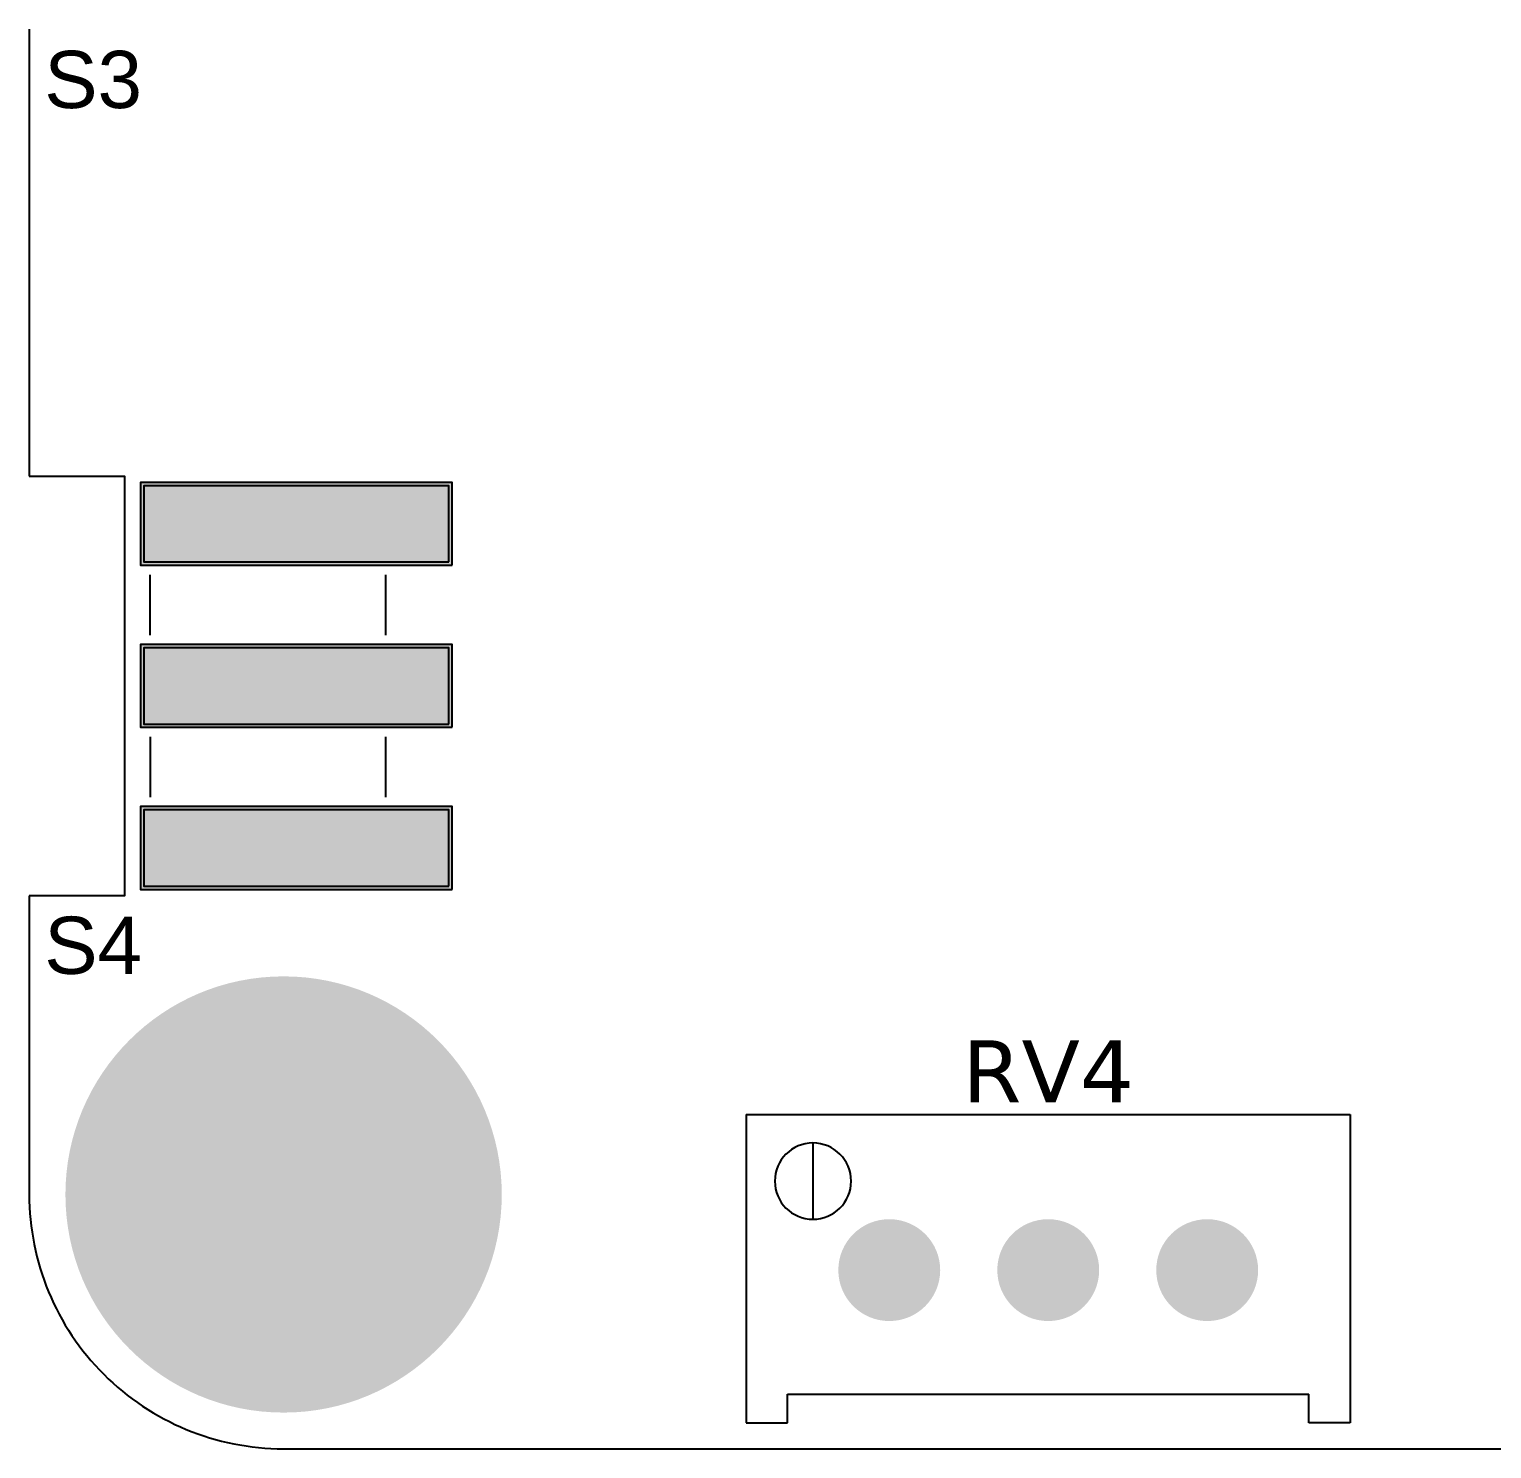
# Model space of a CAD drawing. Header units: millimetres. Extents: x 0 to 46, y 0 to 48.
# Drawn here: x 0 to 23, y 0 to 22.33 of the extents above; entities that cross this region are included whole.
import ezdxf
from ezdxf.enums import TextEntityAlignment as Align

# ---------------------------------------------------------------- set-up
doc = ezdxf.new("R2010")
doc.units = ezdxf.units.MM
for name, color, linetype, true_color in [('Board Outline Layer', 6, 'Continuous', 0xff00ff), ('Hole Layer', 49, 'Continuous', 0x222222), ('Multi-Layer', 9, 'Continuous', 0xc0c0c0), ('Top Paste Mask Layer', 8, 'Continuous', 0x808080), ('Top Silkscreen Layer', 40, 'Continuous', 0xffcc00), ('Top Solder Mask Layer', 214, 'Continuous', 0x800080)]:
    doc.layers.add(name, color=color, linetype=linetype, true_color=true_color)
doc.styles.add('textstyle2', font='')
doc.styles.add('textstyle6', font='')
doc.styles.add('textstyle8', font='')
doc.styles.get('textstyle2').set_extended_font_data('Arial')
doc.styles.get('textstyle6').set_extended_font_data('Arial')
doc.styles.get('textstyle8').set_extended_font_data('Verdana')

msp = doc.modelspace()

# ---------------------------------------------------------------- hatches: boundary and pattern name
at = {"layer": 'Hole Layer'}
h = msp.add_hatch(color=256, dxfattribs=at)
edge = h.paths.add_edge_path()
edge = h.paths.add_edge_path()
edge.add_arc((4, 6.54), 0.35, 180, 0)
edge.add_arc((4, 6.54), 0.35, 0, 180)
h = msp.add_hatch(color=256, dxfattribs=at)
edge = h.paths.add_edge_path()
edge = h.paths.add_edge_path()
edge.add_arc((4, 6.54), 0.35, 180, 0)
edge.add_arc((4, 6.54), 0.35, 0, 180)
h = msp.add_hatch(color=256, dxfattribs=at)
edge = h.paths.add_edge_path()
edge = h.paths.add_edge_path()
edge.add_arc((2.204, 5.796), 0.35, 180, 0)
edge.add_arc((2.204, 5.796), 0.35, 0, 180)
h = msp.add_hatch(color=256, dxfattribs=at)
edge = h.paths.add_edge_path()
edge = h.paths.add_edge_path()
edge.add_arc((2.204, 5.796), 0.35, 180, 0)
edge.add_arc((2.204, 5.796), 0.35, 0, 180)
h = msp.add_hatch(color=256, dxfattribs=at)
edge = h.paths.add_edge_path()
edge = h.paths.add_edge_path()
edge.add_arc((5.796, 5.796), 0.35, 180, 0)
edge.add_arc((5.796, 5.796), 0.35, 0, 180)
h = msp.add_hatch(color=256, dxfattribs=at)
edge = h.paths.add_edge_path()
edge = h.paths.add_edge_path()
edge.add_arc((5.796, 5.796), 0.35, 180, 0)
edge.add_arc((5.796, 5.796), 0.35, 0, 180)
h = msp.add_hatch(color=256, dxfattribs=at)
edge = h.paths.add_edge_path()
edge = h.paths.add_edge_path()
edge.add_arc((4, 4), 1.7, 180, 0)
edge.add_arc((4, 4), 1.7, 0, 180)
h = msp.add_hatch(color=256, dxfattribs=at)
edge = h.paths.add_edge_path()
edge = h.paths.add_edge_path()
edge.add_arc((4, 4), 1.7, 180, 0)
edge.add_arc((4, 4), 1.7, 0, 180)
h = msp.add_hatch(color=256, dxfattribs=at)
edge = h.paths.add_edge_path()
edge = h.paths.add_edge_path()
edge.add_arc((1.46, 4), 0.35, 180, 0)
edge.add_arc((1.46, 4), 0.35, 0, 180)
h = msp.add_hatch(color=256, dxfattribs=at)
edge = h.paths.add_edge_path()
edge = h.paths.add_edge_path()
edge.add_arc((1.46, 4), 0.35, 180, 0)
edge.add_arc((1.46, 4), 0.35, 0, 180)
h = msp.add_hatch(color=256, dxfattribs=at)
edge = h.paths.add_edge_path()
edge = h.paths.add_edge_path()
edge.add_arc((6.54, 4), 0.35, 180, 0)
edge.add_arc((6.54, 4), 0.35, 0, 180)
h = msp.add_hatch(color=256, dxfattribs=at)
edge = h.paths.add_edge_path()
edge = h.paths.add_edge_path()
edge.add_arc((6.54, 4), 0.35, 180, 0)
edge.add_arc((6.54, 4), 0.35, 0, 180)
h = msp.add_hatch(color=256, dxfattribs=at)
edge = h.paths.add_edge_path()
edge = h.paths.add_edge_path()
edge.add_arc((13.525, 2.81), 0.375, 180, 0)
edge.add_arc((13.525, 2.81), 0.375, 0, 180)
h = msp.add_hatch(color=256, dxfattribs=at)
edge = h.paths.add_edge_path()
edge = h.paths.add_edge_path()
edge.add_arc((13.525, 2.81), 0.375, 180, 0)
edge.add_arc((13.525, 2.81), 0.375, 0, 180)
h = msp.add_hatch(color=256, dxfattribs=at)
edge = h.paths.add_edge_path()
edge = h.paths.add_edge_path()
edge.add_arc((16.025, 2.81), 0.375, 180, 0)
edge.add_arc((16.025, 2.81), 0.375, 0, 180)
h = msp.add_hatch(color=256, dxfattribs=at)
edge = h.paths.add_edge_path()
edge = h.paths.add_edge_path()
edge.add_arc((16.025, 2.81), 0.375, 180, 0)
edge.add_arc((16.025, 2.81), 0.375, 0, 180)
h = msp.add_hatch(color=256, dxfattribs=at)
edge = h.paths.add_edge_path()
edge = h.paths.add_edge_path()
edge.add_arc((18.525, 2.81), 0.375, 180, 0)
edge.add_arc((18.525, 2.81), 0.375, 0, 180)
h = msp.add_hatch(color=256, dxfattribs=at)
edge = h.paths.add_edge_path()
edge = h.paths.add_edge_path()
edge.add_arc((18.525, 2.81), 0.375, 180, 0)
edge.add_arc((18.525, 2.81), 0.375, 0, 180)
h = msp.add_hatch(color=256, dxfattribs=at)
edge = h.paths.add_edge_path()
edge = h.paths.add_edge_path()
edge.add_arc((2.204, 2.204), 0.35, 180, 0)
edge.add_arc((2.204, 2.204), 0.35, 0, 180)
h = msp.add_hatch(color=256, dxfattribs=at)
edge = h.paths.add_edge_path()
edge = h.paths.add_edge_path()
edge.add_arc((2.204, 2.204), 0.35, 180, 0)
edge.add_arc((2.204, 2.204), 0.35, 0, 180)
h = msp.add_hatch(color=256, dxfattribs=at)
edge = h.paths.add_edge_path()
edge = h.paths.add_edge_path()
edge.add_arc((5.796, 2.204), 0.35, 180, 0)
edge.add_arc((5.796, 2.204), 0.35, 0, 180)
h = msp.add_hatch(color=256, dxfattribs=at)
edge = h.paths.add_edge_path()
edge = h.paths.add_edge_path()
edge.add_arc((5.796, 2.204), 0.35, 180, 0)
edge.add_arc((5.796, 2.204), 0.35, 0, 180)
h = msp.add_hatch(color=256, dxfattribs=at)
edge = h.paths.add_edge_path()
edge = h.paths.add_edge_path()
edge.add_arc((4, 1.46), 0.35, 180, 0)
edge.add_arc((4, 1.46), 0.35, 0, 180)
h = msp.add_hatch(color=256, dxfattribs=at)
edge = h.paths.add_edge_path()
edge = h.paths.add_edge_path()
edge.add_arc((4, 1.46), 0.35, 180, 0)
edge.add_arc((4, 1.46), 0.35, 0, 180)
at = {"layer": 'Multi-Layer'}
h = msp.add_hatch(color=256, dxfattribs=at)
edge = h.paths.add_edge_path()
edge = h.paths.add_edge_path()
edge.add_arc((4, 4), 3.38, 180, 0)
edge.add_arc((4, 4), 3.38, 0, 180)
h = msp.add_hatch(color=256, dxfattribs=at)
edge = h.paths.add_edge_path()
edge = h.paths.add_edge_path()
edge.add_arc((4, 4), 3.38, 180, 0)
edge.add_arc((4, 4), 3.38, 0, 180)
h = msp.add_hatch(color=256, dxfattribs=at)
edge = h.paths.add_edge_path()
edge = h.paths.add_edge_path()
edge.add_arc((4, 4), 3.38, 180, 0)
edge.add_arc((4, 4), 3.38, 0, 180)
h = msp.add_hatch(color=256, dxfattribs=at)
edge = h.paths.add_edge_path()
edge = h.paths.add_edge_path()
edge.add_arc((4, 4), 3.38, 180, 0)
edge.add_arc((4, 4), 3.38, 0, 180)
h = msp.add_hatch(color=256, dxfattribs=at)
edge = h.paths.add_edge_path()
edge = h.paths.add_edge_path()
edge.add_arc((4, 4), 3.38, 180, 0)
edge.add_arc((4, 4), 3.38, 0, 180)
h = msp.add_hatch(color=256, dxfattribs=at)
edge = h.paths.add_edge_path()
edge = h.paths.add_edge_path()
edge.add_arc((4, 4), 3.38, 180, 0)
edge.add_arc((4, 4), 3.38, 0, 180)
h = msp.add_hatch(color=256, dxfattribs=at)
edge = h.paths.add_edge_path()
edge = h.paths.add_edge_path()
edge.add_arc((4, 6.54), 0.6, 180, 0)
edge.add_arc((4, 6.54), 0.6, 0, 180)
h = msp.add_hatch(color=256, dxfattribs=at)
edge = h.paths.add_edge_path()
edge = h.paths.add_edge_path()
edge.add_arc((4, 6.54), 0.6, 180, 0)
edge.add_arc((4, 6.54), 0.6, 0, 180)
h = msp.add_hatch(color=256, dxfattribs=at)
edge = h.paths.add_edge_path()
edge = h.paths.add_edge_path()
edge.add_arc((4, 6.54), 0.6, 180, 0)
edge.add_arc((4, 6.54), 0.6, 0, 180)
h = msp.add_hatch(color=256, dxfattribs=at)
edge = h.paths.add_edge_path()
edge = h.paths.add_edge_path()
edge.add_arc((4, 6.54), 0.6, 180, 0)
edge.add_arc((4, 6.54), 0.6, 0, 180)
h = msp.add_hatch(color=256, dxfattribs=at)
edge = h.paths.add_edge_path()
edge = h.paths.add_edge_path()
edge.add_arc((4, 6.54), 0.6, 180, 0)
edge.add_arc((4, 6.54), 0.6, 0, 180)
h = msp.add_hatch(color=256, dxfattribs=at)
edge = h.paths.add_edge_path()
edge = h.paths.add_edge_path()
edge.add_arc((4, 6.54), 0.6, 180, 0)
edge.add_arc((4, 6.54), 0.6, 0, 180)
h = msp.add_hatch(color=256, dxfattribs=at)
edge = h.paths.add_edge_path()
edge = h.paths.add_edge_path()
edge.add_arc((2.204, 5.796), 0.6, 180, 0)
edge.add_arc((2.204, 5.796), 0.6, 0, 180)
h = msp.add_hatch(color=256, dxfattribs=at)
edge = h.paths.add_edge_path()
edge = h.paths.add_edge_path()
edge.add_arc((2.204, 5.796), 0.6, 180, 0)
edge.add_arc((2.204, 5.796), 0.6, 0, 180)
h = msp.add_hatch(color=256, dxfattribs=at)
edge = h.paths.add_edge_path()
edge = h.paths.add_edge_path()
edge.add_arc((2.204, 5.796), 0.6, 180, 0)
edge.add_arc((2.204, 5.796), 0.6, 0, 180)
h = msp.add_hatch(color=256, dxfattribs=at)
edge = h.paths.add_edge_path()
edge = h.paths.add_edge_path()
edge.add_arc((2.204, 5.796), 0.6, 180, 0)
edge.add_arc((2.204, 5.796), 0.6, 0, 180)
h = msp.add_hatch(color=256, dxfattribs=at)
edge = h.paths.add_edge_path()
edge = h.paths.add_edge_path()
edge.add_arc((2.204, 5.796), 0.6, 180, 0)
edge.add_arc((2.204, 5.796), 0.6, 0, 180)
h = msp.add_hatch(color=256, dxfattribs=at)
edge = h.paths.add_edge_path()
edge = h.paths.add_edge_path()
edge.add_arc((2.204, 5.796), 0.6, 180, 0)
edge.add_arc((2.204, 5.796), 0.6, 0, 180)
h = msp.add_hatch(color=256, dxfattribs=at)
edge = h.paths.add_edge_path()
edge = h.paths.add_edge_path()
edge.add_arc((5.796, 5.796), 0.6, 180, 0)
edge.add_arc((5.796, 5.796), 0.6, 0, 180)
h = msp.add_hatch(color=256, dxfattribs=at)
edge = h.paths.add_edge_path()
edge = h.paths.add_edge_path()
edge.add_arc((5.796, 5.796), 0.6, 180, 0)
edge.add_arc((5.796, 5.796), 0.6, 0, 180)
h = msp.add_hatch(color=256, dxfattribs=at)
edge = h.paths.add_edge_path()
edge = h.paths.add_edge_path()
edge.add_arc((5.796, 5.796), 0.6, 180, 0)
edge.add_arc((5.796, 5.796), 0.6, 0, 180)
h = msp.add_hatch(color=256, dxfattribs=at)
edge = h.paths.add_edge_path()
edge = h.paths.add_edge_path()
edge.add_arc((5.796, 5.796), 0.6, 180, 0)
edge.add_arc((5.796, 5.796), 0.6, 0, 180)
h = msp.add_hatch(color=256, dxfattribs=at)
edge = h.paths.add_edge_path()
edge = h.paths.add_edge_path()
edge.add_arc((5.796, 5.796), 0.6, 180, 0)
edge.add_arc((5.796, 5.796), 0.6, 0, 180)
h = msp.add_hatch(color=256, dxfattribs=at)
edge = h.paths.add_edge_path()
edge = h.paths.add_edge_path()
edge.add_arc((5.796, 5.796), 0.6, 180, 0)
edge.add_arc((5.796, 5.796), 0.6, 0, 180)
h = msp.add_hatch(color=256, dxfattribs=at)
edge = h.paths.add_edge_path()
edge = h.paths.add_edge_path()
edge.add_arc((1.46, 4), 0.6, 180, 0)
edge.add_arc((1.46, 4), 0.6, 0, 180)
h = msp.add_hatch(color=256, dxfattribs=at)
edge = h.paths.add_edge_path()
edge = h.paths.add_edge_path()
edge.add_arc((1.46, 4), 0.6, 180, 0)
edge.add_arc((1.46, 4), 0.6, 0, 180)
h = msp.add_hatch(color=256, dxfattribs=at)
edge = h.paths.add_edge_path()
edge = h.paths.add_edge_path()
edge.add_arc((1.46, 4), 0.6, 180, 0)
edge.add_arc((1.46, 4), 0.6, 0, 180)
h = msp.add_hatch(color=256, dxfattribs=at)
edge = h.paths.add_edge_path()
edge = h.paths.add_edge_path()
edge.add_arc((1.46, 4), 0.6, 180, 0)
edge.add_arc((1.46, 4), 0.6, 0, 180)
h = msp.add_hatch(color=256, dxfattribs=at)
edge = h.paths.add_edge_path()
edge = h.paths.add_edge_path()
edge.add_arc((1.46, 4), 0.6, 180, 0)
edge.add_arc((1.46, 4), 0.6, 0, 180)
h = msp.add_hatch(color=256, dxfattribs=at)
edge = h.paths.add_edge_path()
edge = h.paths.add_edge_path()
edge.add_arc((1.46, 4), 0.6, 180, 0)
edge.add_arc((1.46, 4), 0.6, 0, 180)
h = msp.add_hatch(color=256, dxfattribs=at)
edge = h.paths.add_edge_path()
edge = h.paths.add_edge_path()
edge.add_arc((6.54, 4), 0.6, 180, 0)
edge.add_arc((6.54, 4), 0.6, 0, 180)
h = msp.add_hatch(color=256, dxfattribs=at)
edge = h.paths.add_edge_path()
edge = h.paths.add_edge_path()
edge.add_arc((6.54, 4), 0.6, 180, 0)
edge.add_arc((6.54, 4), 0.6, 0, 180)
h = msp.add_hatch(color=256, dxfattribs=at)
edge = h.paths.add_edge_path()
edge = h.paths.add_edge_path()
edge.add_arc((6.54, 4), 0.6, 180, 0)
edge.add_arc((6.54, 4), 0.6, 0, 180)
h = msp.add_hatch(color=256, dxfattribs=at)
edge = h.paths.add_edge_path()
edge = h.paths.add_edge_path()
edge.add_arc((6.54, 4), 0.6, 180, 0)
edge.add_arc((6.54, 4), 0.6, 0, 180)
h = msp.add_hatch(color=256, dxfattribs=at)
edge = h.paths.add_edge_path()
edge = h.paths.add_edge_path()
edge.add_arc((6.54, 4), 0.6, 180, 0)
edge.add_arc((6.54, 4), 0.6, 0, 180)
h = msp.add_hatch(color=256, dxfattribs=at)
edge = h.paths.add_edge_path()
edge = h.paths.add_edge_path()
edge.add_arc((6.54, 4), 0.6, 180, 0)
edge.add_arc((6.54, 4), 0.6, 0, 180)
h = msp.add_hatch(color=256, dxfattribs=at)
edge = h.paths.add_edge_path()
edge = h.paths.add_edge_path()
edge.add_arc((13.525, 2.81), 0.75, 180, 0)
edge.add_arc((13.525, 2.81), 0.75, 0, 180)
h = msp.add_hatch(color=256, dxfattribs=at)
edge = h.paths.add_edge_path()
edge = h.paths.add_edge_path()
edge.add_arc((13.525, 2.81), 0.75, 180, 0)
edge.add_arc((13.525, 2.81), 0.75, 0, 180)
h = msp.add_hatch(color=256, dxfattribs=at)
edge = h.paths.add_edge_path()
edge = h.paths.add_edge_path()
edge.add_arc((13.525, 2.81), 0.75, 180, 0)
edge.add_arc((13.525, 2.81), 0.75, 0, 180)
h = msp.add_hatch(color=256, dxfattribs=at)
edge = h.paths.add_edge_path()
edge = h.paths.add_edge_path()
edge.add_arc((13.525, 2.81), 0.75, 180, 0)
edge.add_arc((13.525, 2.81), 0.75, 0, 180)
h = msp.add_hatch(color=256, dxfattribs=at)
edge = h.paths.add_edge_path()
edge = h.paths.add_edge_path()
edge.add_arc((13.525, 2.81), 0.75, 180, 0)
edge.add_arc((13.525, 2.81), 0.75, 0, 180)
h = msp.add_hatch(color=256, dxfattribs=at)
edge = h.paths.add_edge_path()
edge = h.paths.add_edge_path()
edge.add_arc((13.525, 2.81), 0.75, 180, 0)
edge.add_arc((13.525, 2.81), 0.75, 0, 180)
h = msp.add_hatch(color=256, dxfattribs=at)
edge = h.paths.add_edge_path()
edge = h.paths.add_edge_path()
edge.add_arc((16.025, 2.81), 0.75, 180, 0)
edge.add_arc((16.025, 2.81), 0.75, 0, 180)
h = msp.add_hatch(color=256, dxfattribs=at)
edge = h.paths.add_edge_path()
edge = h.paths.add_edge_path()
edge.add_arc((16.025, 2.81), 0.75, 180, 0)
edge.add_arc((16.025, 2.81), 0.75, 0, 180)
h = msp.add_hatch(color=256, dxfattribs=at)
edge = h.paths.add_edge_path()
edge = h.paths.add_edge_path()
edge.add_arc((16.025, 2.81), 0.75, 180, 0)
edge.add_arc((16.025, 2.81), 0.75, 0, 180)
h = msp.add_hatch(color=256, dxfattribs=at)
edge = h.paths.add_edge_path()
edge = h.paths.add_edge_path()
edge.add_arc((16.025, 2.81), 0.75, 180, 0)
edge.add_arc((16.025, 2.81), 0.75, 0, 180)
h = msp.add_hatch(color=256, dxfattribs=at)
edge = h.paths.add_edge_path()
edge = h.paths.add_edge_path()
edge.add_arc((16.025, 2.81), 0.75, 180, 0)
edge.add_arc((16.025, 2.81), 0.75, 0, 180)
h = msp.add_hatch(color=256, dxfattribs=at)
edge = h.paths.add_edge_path()
edge = h.paths.add_edge_path()
edge.add_arc((16.025, 2.81), 0.75, 180, 0)
edge.add_arc((16.025, 2.81), 0.75, 0, 180)
h = msp.add_hatch(color=256, dxfattribs=at)
edge = h.paths.add_edge_path()
edge = h.paths.add_edge_path()
edge.add_arc((18.525, 2.81), 0.75, 180, 0)
edge.add_arc((18.525, 2.81), 0.75, 0, 180)
h = msp.add_hatch(color=256, dxfattribs=at)
edge = h.paths.add_edge_path()
edge = h.paths.add_edge_path()
edge.add_arc((18.525, 2.81), 0.75, 180, 0)
edge.add_arc((18.525, 2.81), 0.75, 0, 180)
h = msp.add_hatch(color=256, dxfattribs=at)
edge = h.paths.add_edge_path()
edge = h.paths.add_edge_path()
edge.add_arc((18.525, 2.81), 0.75, 180, 0)
edge.add_arc((18.525, 2.81), 0.75, 0, 180)
h = msp.add_hatch(color=256, dxfattribs=at)
edge = h.paths.add_edge_path()
edge = h.paths.add_edge_path()
edge.add_arc((18.525, 2.81), 0.75, 180, 0)
edge.add_arc((18.525, 2.81), 0.75, 0, 180)
h = msp.add_hatch(color=256, dxfattribs=at)
edge = h.paths.add_edge_path()
edge = h.paths.add_edge_path()
edge.add_arc((18.525, 2.81), 0.75, 180, 0)
edge.add_arc((18.525, 2.81), 0.75, 0, 180)
h = msp.add_hatch(color=256, dxfattribs=at)
edge = h.paths.add_edge_path()
edge = h.paths.add_edge_path()
edge.add_arc((18.525, 2.81), 0.75, 180, 0)
edge.add_arc((18.525, 2.81), 0.75, 0, 180)
h = msp.add_hatch(color=256, dxfattribs=at)
edge = h.paths.add_edge_path()
edge = h.paths.add_edge_path()
edge.add_arc((2.204, 2.204), 0.6, 180, 0)
edge.add_arc((2.204, 2.204), 0.6, 0, 180)
h = msp.add_hatch(color=256, dxfattribs=at)
edge = h.paths.add_edge_path()
edge = h.paths.add_edge_path()
edge.add_arc((2.204, 2.204), 0.6, 180, 0)
edge.add_arc((2.204, 2.204), 0.6, 0, 180)
h = msp.add_hatch(color=256, dxfattribs=at)
edge = h.paths.add_edge_path()
edge = h.paths.add_edge_path()
edge.add_arc((2.204, 2.204), 0.6, 180, 0)
edge.add_arc((2.204, 2.204), 0.6, 0, 180)
h = msp.add_hatch(color=256, dxfattribs=at)
edge = h.paths.add_edge_path()
edge = h.paths.add_edge_path()
edge.add_arc((2.204, 2.204), 0.6, 180, 0)
edge.add_arc((2.204, 2.204), 0.6, 0, 180)
h = msp.add_hatch(color=256, dxfattribs=at)
edge = h.paths.add_edge_path()
edge = h.paths.add_edge_path()
edge.add_arc((2.204, 2.204), 0.6, 180, 0)
edge.add_arc((2.204, 2.204), 0.6, 0, 180)
h = msp.add_hatch(color=256, dxfattribs=at)
edge = h.paths.add_edge_path()
edge = h.paths.add_edge_path()
edge.add_arc((2.204, 2.204), 0.6, 180, 0)
edge.add_arc((2.204, 2.204), 0.6, 0, 180)
h = msp.add_hatch(color=256, dxfattribs=at)
edge = h.paths.add_edge_path()
edge = h.paths.add_edge_path()
edge.add_arc((5.796, 2.204), 0.6, 180, 0)
edge.add_arc((5.796, 2.204), 0.6, 0, 180)
h = msp.add_hatch(color=256, dxfattribs=at)
edge = h.paths.add_edge_path()
edge = h.paths.add_edge_path()
edge.add_arc((5.796, 2.204), 0.6, 180, 0)
edge.add_arc((5.796, 2.204), 0.6, 0, 180)
h = msp.add_hatch(color=256, dxfattribs=at)
edge = h.paths.add_edge_path()
edge = h.paths.add_edge_path()
edge.add_arc((5.796, 2.204), 0.6, 180, 0)
edge.add_arc((5.796, 2.204), 0.6, 0, 180)
h = msp.add_hatch(color=256, dxfattribs=at)
edge = h.paths.add_edge_path()
edge = h.paths.add_edge_path()
edge.add_arc((5.796, 2.204), 0.6, 180, 0)
edge.add_arc((5.796, 2.204), 0.6, 0, 180)
h = msp.add_hatch(color=256, dxfattribs=at)
edge = h.paths.add_edge_path()
edge = h.paths.add_edge_path()
edge.add_arc((5.796, 2.204), 0.6, 180, 0)
edge.add_arc((5.796, 2.204), 0.6, 0, 180)
h = msp.add_hatch(color=256, dxfattribs=at)
edge = h.paths.add_edge_path()
edge = h.paths.add_edge_path()
edge.add_arc((5.796, 2.204), 0.6, 180, 0)
edge.add_arc((5.796, 2.204), 0.6, 0, 180)
h = msp.add_hatch(color=256, dxfattribs=at)
edge = h.paths.add_edge_path()
edge = h.paths.add_edge_path()
edge.add_arc((4, 1.46), 0.6, 180, 0)
edge.add_arc((4, 1.46), 0.6, 0, 180)
h = msp.add_hatch(color=256, dxfattribs=at)
edge = h.paths.add_edge_path()
edge = h.paths.add_edge_path()
edge.add_arc((4, 1.46), 0.6, 180, 0)
edge.add_arc((4, 1.46), 0.6, 0, 180)
h = msp.add_hatch(color=256, dxfattribs=at)
edge = h.paths.add_edge_path()
edge = h.paths.add_edge_path()
edge.add_arc((4, 1.46), 0.6, 180, 0)
edge.add_arc((4, 1.46), 0.6, 0, 180)
h = msp.add_hatch(color=256, dxfattribs=at)
edge = h.paths.add_edge_path()
edge = h.paths.add_edge_path()
edge.add_arc((4, 1.46), 0.6, 180, 0)
edge.add_arc((4, 1.46), 0.6, 0, 180)
h = msp.add_hatch(color=256, dxfattribs=at)
edge = h.paths.add_edge_path()
edge = h.paths.add_edge_path()
edge.add_arc((4, 1.46), 0.6, 180, 0)
edge.add_arc((4, 1.46), 0.6, 0, 180)
h = msp.add_hatch(color=256, dxfattribs=at)
edge = h.paths.add_edge_path()
edge = h.paths.add_edge_path()
edge.add_arc((4, 1.46), 0.6, 180, 0)
edge.add_arc((4, 1.46), 0.6, 0, 180)
at = {"layer": 'Top Paste Mask Layer'}
h = msp.add_hatch(color=256, dxfattribs=at)
edge = h.paths.add_edge_path()
h.paths.add_polyline_path([(6.6, 13.95), (6.6, 15.15), (1.8, 15.15), (1.8, 13.95)])
h = msp.add_hatch(color=256, dxfattribs=at)
edge = h.paths.add_edge_path()
h.paths.add_polyline_path([(6.6, 11.4), (6.6, 12.6), (1.8, 12.6), (1.8, 11.4)])
h = msp.add_hatch(color=256, dxfattribs=at)
edge = h.paths.add_edge_path()
h.paths.add_polyline_path([(6.6, 8.85), (6.6, 10.05), (1.8, 10.05), (1.8, 8.85)])
h = msp.add_hatch(color=256, dxfattribs=at)
edge = h.paths.add_edge_path()
edge = h.paths.add_edge_path()
edge.add_arc((4, 4), 3.38, 180, 0)
edge.add_arc((4, 4), 3.38, 0, 180)
h = msp.add_hatch(color=256, dxfattribs=at)
edge = h.paths.add_edge_path()
edge = h.paths.add_edge_path()
edge.add_arc((4, 4), 3.38, 180, 0)
edge.add_arc((4, 4), 3.38, 0, 180)
h = msp.add_hatch(color=256, dxfattribs=at)
edge = h.paths.add_edge_path()
edge = h.paths.add_edge_path()
edge.add_arc((4, 6.54), 0.6, 180, 0)
edge.add_arc((4, 6.54), 0.6, 0, 180)
h = msp.add_hatch(color=256, dxfattribs=at)
edge = h.paths.add_edge_path()
edge = h.paths.add_edge_path()
edge.add_arc((4, 6.54), 0.6, 180, 0)
edge.add_arc((4, 6.54), 0.6, 0, 180)
h = msp.add_hatch(color=256, dxfattribs=at)
edge = h.paths.add_edge_path()
edge = h.paths.add_edge_path()
edge.add_arc((2.204, 5.796), 0.6, 180, 0)
edge.add_arc((2.204, 5.796), 0.6, 0, 180)
h = msp.add_hatch(color=256, dxfattribs=at)
edge = h.paths.add_edge_path()
edge = h.paths.add_edge_path()
edge.add_arc((2.204, 5.796), 0.6, 180, 0)
edge.add_arc((2.204, 5.796), 0.6, 0, 180)
h = msp.add_hatch(color=256, dxfattribs=at)
edge = h.paths.add_edge_path()
edge = h.paths.add_edge_path()
edge.add_arc((5.796, 5.796), 0.6, 180, 0)
edge.add_arc((5.796, 5.796), 0.6, 0, 180)
h = msp.add_hatch(color=256, dxfattribs=at)
edge = h.paths.add_edge_path()
edge = h.paths.add_edge_path()
edge.add_arc((5.796, 5.796), 0.6, 180, 0)
edge.add_arc((5.796, 5.796), 0.6, 0, 180)
h = msp.add_hatch(color=256, dxfattribs=at)
edge = h.paths.add_edge_path()
edge = h.paths.add_edge_path()
edge.add_arc((1.46, 4), 0.6, 180, 0)
edge.add_arc((1.46, 4), 0.6, 0, 180)
h = msp.add_hatch(color=256, dxfattribs=at)
edge = h.paths.add_edge_path()
edge = h.paths.add_edge_path()
edge.add_arc((1.46, 4), 0.6, 180, 0)
edge.add_arc((1.46, 4), 0.6, 0, 180)
h = msp.add_hatch(color=256, dxfattribs=at)
edge = h.paths.add_edge_path()
edge = h.paths.add_edge_path()
edge.add_arc((6.54, 4), 0.6, 180, 0)
edge.add_arc((6.54, 4), 0.6, 0, 180)
h = msp.add_hatch(color=256, dxfattribs=at)
edge = h.paths.add_edge_path()
edge = h.paths.add_edge_path()
edge.add_arc((6.54, 4), 0.6, 180, 0)
edge.add_arc((6.54, 4), 0.6, 0, 180)
h = msp.add_hatch(color=256, dxfattribs=at)
edge = h.paths.add_edge_path()
edge = h.paths.add_edge_path()
edge.add_arc((13.525, 2.81), 0.75, 180, 0)
edge.add_arc((13.525, 2.81), 0.75, 0, 180)
h = msp.add_hatch(color=256, dxfattribs=at)
edge = h.paths.add_edge_path()
edge = h.paths.add_edge_path()
edge.add_arc((13.525, 2.81), 0.75, 180, 0)
edge.add_arc((13.525, 2.81), 0.75, 0, 180)
h = msp.add_hatch(color=256, dxfattribs=at)
edge = h.paths.add_edge_path()
edge = h.paths.add_edge_path()
edge.add_arc((16.025, 2.81), 0.75, 180, 0)
edge.add_arc((16.025, 2.81), 0.75, 0, 180)
h = msp.add_hatch(color=256, dxfattribs=at)
edge = h.paths.add_edge_path()
edge = h.paths.add_edge_path()
edge.add_arc((16.025, 2.81), 0.75, 180, 0)
edge.add_arc((16.025, 2.81), 0.75, 0, 180)
h = msp.add_hatch(color=256, dxfattribs=at)
edge = h.paths.add_edge_path()
edge = h.paths.add_edge_path()
edge.add_arc((18.525, 2.81), 0.75, 180, 0)
edge.add_arc((18.525, 2.81), 0.75, 0, 180)
h = msp.add_hatch(color=256, dxfattribs=at)
edge = h.paths.add_edge_path()
edge = h.paths.add_edge_path()
edge.add_arc((18.525, 2.81), 0.75, 180, 0)
edge.add_arc((18.525, 2.81), 0.75, 0, 180)
h = msp.add_hatch(color=256, dxfattribs=at)
edge = h.paths.add_edge_path()
edge = h.paths.add_edge_path()
edge.add_arc((2.204, 2.204), 0.6, 180, 0)
edge.add_arc((2.204, 2.204), 0.6, 0, 180)
h = msp.add_hatch(color=256, dxfattribs=at)
edge = h.paths.add_edge_path()
edge = h.paths.add_edge_path()
edge.add_arc((2.204, 2.204), 0.6, 180, 0)
edge.add_arc((2.204, 2.204), 0.6, 0, 180)
h = msp.add_hatch(color=256, dxfattribs=at)
edge = h.paths.add_edge_path()
edge = h.paths.add_edge_path()
edge.add_arc((5.796, 2.204), 0.6, 180, 0)
edge.add_arc((5.796, 2.204), 0.6, 0, 180)
h = msp.add_hatch(color=256, dxfattribs=at)
edge = h.paths.add_edge_path()
edge = h.paths.add_edge_path()
edge.add_arc((5.796, 2.204), 0.6, 180, 0)
edge.add_arc((5.796, 2.204), 0.6, 0, 180)
h = msp.add_hatch(color=256, dxfattribs=at)
edge = h.paths.add_edge_path()
edge = h.paths.add_edge_path()
edge.add_arc((4, 1.46), 0.6, 180, 0)
edge.add_arc((4, 1.46), 0.6, 0, 180)
h = msp.add_hatch(color=256, dxfattribs=at)
edge = h.paths.add_edge_path()
edge = h.paths.add_edge_path()
edge.add_arc((4, 1.46), 0.6, 180, 0)
edge.add_arc((4, 1.46), 0.6, 0, 180)
at = {"layer": 'Top Solder Mask Layer'}
h = msp.add_hatch(color=256, dxfattribs=at)
edge = h.paths.add_edge_path()
h.paths.add_polyline_path([(6.651, 13.899), (6.651, 15.201), (1.749, 15.201), (1.749, 13.899)])
h = msp.add_hatch(color=256, dxfattribs=at)
edge = h.paths.add_edge_path()
h.paths.add_polyline_path([(6.651, 11.349), (6.651, 12.651), (1.749, 12.651), (1.749, 11.349)])
h = msp.add_hatch(color=256, dxfattribs=at)
edge = h.paths.add_edge_path()
h.paths.add_polyline_path([(6.651, 8.799), (6.651, 10.101), (1.749, 10.101), (1.749, 8.799)])
h = msp.add_hatch(color=256, dxfattribs=at)
edge = h.paths.add_edge_path()
edge = h.paths.add_edge_path()
edge.add_arc((4, 4), 3.431, 180, 0)
edge.add_arc((4, 4), 3.431, 0, 180)
h = msp.add_hatch(color=256, dxfattribs=at)
edge = h.paths.add_edge_path()
edge = h.paths.add_edge_path()
edge.add_arc((4, 4), 3.431, 180, 0)
edge.add_arc((4, 4), 3.431, 0, 180)
h = msp.add_hatch(color=256, dxfattribs=at)
edge = h.paths.add_edge_path()
edge = h.paths.add_edge_path()
edge.add_arc((4, 6.54), 0.651, 180, 0)
edge.add_arc((4, 6.54), 0.651, 0, 180)
h = msp.add_hatch(color=256, dxfattribs=at)
edge = h.paths.add_edge_path()
edge = h.paths.add_edge_path()
edge.add_arc((4, 6.54), 0.651, 180, 0)
edge.add_arc((4, 6.54), 0.651, 0, 180)
h = msp.add_hatch(color=256, dxfattribs=at)
edge = h.paths.add_edge_path()
edge = h.paths.add_edge_path()
edge.add_arc((2.204, 5.796), 0.651, 180, 0)
edge.add_arc((2.204, 5.796), 0.651, 0, 180)
h = msp.add_hatch(color=256, dxfattribs=at)
edge = h.paths.add_edge_path()
edge = h.paths.add_edge_path()
edge.add_arc((2.204, 5.796), 0.651, 180, 0)
edge.add_arc((2.204, 5.796), 0.651, 0, 180)
h = msp.add_hatch(color=256, dxfattribs=at)
edge = h.paths.add_edge_path()
edge = h.paths.add_edge_path()
edge.add_arc((5.796, 5.796), 0.651, 180, 0)
edge.add_arc((5.796, 5.796), 0.651, 0, 180)
h = msp.add_hatch(color=256, dxfattribs=at)
edge = h.paths.add_edge_path()
edge = h.paths.add_edge_path()
edge.add_arc((5.796, 5.796), 0.651, 180, 0)
edge.add_arc((5.796, 5.796), 0.651, 0, 180)
h = msp.add_hatch(color=256, dxfattribs=at)
edge = h.paths.add_edge_path()
edge = h.paths.add_edge_path()
edge.add_arc((1.46, 4), 0.651, 180, 0)
edge.add_arc((1.46, 4), 0.651, 0, 180)
h = msp.add_hatch(color=256, dxfattribs=at)
edge = h.paths.add_edge_path()
edge = h.paths.add_edge_path()
edge.add_arc((1.46, 4), 0.651, 180, 0)
edge.add_arc((1.46, 4), 0.651, 0, 180)
h = msp.add_hatch(color=256, dxfattribs=at)
edge = h.paths.add_edge_path()
edge = h.paths.add_edge_path()
edge.add_arc((6.54, 4), 0.651, 180, 0)
edge.add_arc((6.54, 4), 0.651, 0, 180)
h = msp.add_hatch(color=256, dxfattribs=at)
edge = h.paths.add_edge_path()
edge = h.paths.add_edge_path()
edge.add_arc((6.54, 4), 0.651, 180, 0)
edge.add_arc((6.54, 4), 0.651, 0, 180)
h = msp.add_hatch(color=256, dxfattribs=at)
edge = h.paths.add_edge_path()
edge = h.paths.add_edge_path()
edge.add_arc((13.525, 2.81), 0.801, 180, 0)
edge.add_arc((13.525, 2.81), 0.801, 0, 180)
h = msp.add_hatch(color=256, dxfattribs=at)
edge = h.paths.add_edge_path()
edge = h.paths.add_edge_path()
edge.add_arc((13.525, 2.81), 0.801, 180, 0)
edge.add_arc((13.525, 2.81), 0.801, 0, 180)
h = msp.add_hatch(color=256, dxfattribs=at)
edge = h.paths.add_edge_path()
edge = h.paths.add_edge_path()
edge.add_arc((16.025, 2.81), 0.801, 180, 0)
edge.add_arc((16.025, 2.81), 0.801, 0, 180)
h = msp.add_hatch(color=256, dxfattribs=at)
edge = h.paths.add_edge_path()
edge = h.paths.add_edge_path()
edge.add_arc((16.025, 2.81), 0.801, 180, 0)
edge.add_arc((16.025, 2.81), 0.801, 0, 180)
h = msp.add_hatch(color=256, dxfattribs=at)
edge = h.paths.add_edge_path()
edge = h.paths.add_edge_path()
edge.add_arc((18.525, 2.81), 0.801, 180, 0)
edge.add_arc((18.525, 2.81), 0.801, 0, 180)
h = msp.add_hatch(color=256, dxfattribs=at)
edge = h.paths.add_edge_path()
edge = h.paths.add_edge_path()
edge.add_arc((18.525, 2.81), 0.801, 180, 0)
edge.add_arc((18.525, 2.81), 0.801, 0, 180)
h = msp.add_hatch(color=256, dxfattribs=at)
edge = h.paths.add_edge_path()
edge = h.paths.add_edge_path()
edge.add_arc((2.204, 2.204), 0.651, 180, 0)
edge.add_arc((2.204, 2.204), 0.651, 0, 180)
h = msp.add_hatch(color=256, dxfattribs=at)
edge = h.paths.add_edge_path()
edge = h.paths.add_edge_path()
edge.add_arc((2.204, 2.204), 0.651, 180, 0)
edge.add_arc((2.204, 2.204), 0.651, 0, 180)
h = msp.add_hatch(color=256, dxfattribs=at)
edge = h.paths.add_edge_path()
edge = h.paths.add_edge_path()
edge.add_arc((5.796, 2.204), 0.651, 180, 0)
edge.add_arc((5.796, 2.204), 0.651, 0, 180)
h = msp.add_hatch(color=256, dxfattribs=at)
edge = h.paths.add_edge_path()
edge = h.paths.add_edge_path()
edge.add_arc((5.796, 2.204), 0.651, 180, 0)
edge.add_arc((5.796, 2.204), 0.651, 0, 180)
h = msp.add_hatch(color=256, dxfattribs=at)
edge = h.paths.add_edge_path()
edge = h.paths.add_edge_path()
edge.add_arc((4, 1.46), 0.651, 180, 0)
edge.add_arc((4, 1.46), 0.651, 0, 180)
h = msp.add_hatch(color=256, dxfattribs=at)
edge = h.paths.add_edge_path()
edge = h.paths.add_edge_path()
edge.add_arc((4, 1.46), 0.651, 180, 0)
edge.add_arc((4, 1.46), 0.651, 0, 180)

# ---------------------------------------------------------------- linework, layer by layer
at = {"layer": 'Board Outline Layer'}
for points in [[(0, 22.33), (0, 15.3)], [(0, 15.3), (1.5, 15.3), (1.5, 8.7), (0, 8.7)], [(0, 15.3), (1.5, 15.3), (1.5, 8.7), (0, 8.7)], [(0, 8.7), (0, 4)], [(4, 0), (42, 0)]]:
    msp.add_lwpolyline(points, dxfattribs=at)
msp.add_lwpolyline([(0, 4, 0.414214), (4, 0)], format="xyb", dxfattribs=at)
at = {"layer": 'Top Paste Mask Layer'}
for points in [[(6.6, 13.95), (6.6, 15.15), (1.8, 15.15), (1.8, 13.95)], [(6.6, 11.4), (6.6, 12.6), (1.8, 12.6), (1.8, 11.4)], [(6.6, 8.85), (6.6, 10.05), (1.8, 10.05), (1.8, 8.85)]]:
    msp.add_lwpolyline(points, close=True, dxfattribs=at)
at = {"layer": 'Top Silkscreen Layer'}
for points in [[(1.9, 12.8), (1.9, 13.75)], [(1.9, 12.8), (1.9, 13.75)], [(5.61, 12.8), (5.61, 13.75)], [(5.61, 12.8), (5.61, 13.75)], [(1.9, 11.2), (1.9, 10.25)], [(1.9, 11.2), (1.9, 10.25)], [(5.61, 10.25), (5.61, 11.2)], [(5.61, 10.25), (5.61, 11.2)], [(11.275, 5.26), (11.275, 0.41)], [(11.275, 5.26), (20.775, 5.26)], [(11.275, 5.26), (11.275, 0.41)], [(11.275, 5.26), (20.775, 5.26)], [(20.775, 5.26), (20.775, 0.41)], [(20.775, 5.26), (20.775, 0.41)], [(12.325, 4.81), (12.325, 3.61)], [(12.325, 4.81), (12.325, 3.61)], [(11.925, 0.41), (11.925, 0.86)], [(11.925, 0.86), (20.125, 0.86)], [(11.925, 0.41), (11.925, 0.86)], [(11.925, 0.86), (20.125, 0.86)], [(20.125, 0.41), (20.125, 0.86)], [(20.125, 0.41), (20.125, 0.86)], [(11.275, 0.41), (11.925, 0.41)], [(11.275, 0.41), (11.925, 0.41)], [(20.775, 0.41), (20.125, 0.41)], [(20.775, 0.41), (20.125, 0.41)]]:
    msp.add_lwpolyline(points, dxfattribs=at)
msp.add_lwpolyline([(11.725, 4.21, 1), (12.925, 4.21, 1)], format="xyb", close=True, dxfattribs=at)
msp.add_lwpolyline([(11.725, 4.21, 1), (12.925, 4.21, 1)], format="xyb", close=True, dxfattribs=at)
at = {"layer": 'Top Solder Mask Layer'}
for points in [[(6.651, 13.899), (6.651, 15.201), (1.749, 15.201), (1.749, 13.899)], [(6.651, 11.349), (6.651, 12.651), (1.749, 12.651), (1.749, 11.349)], [(6.651, 8.799), (6.651, 10.101), (1.749, 10.101), (1.749, 8.799)]]:
    msp.add_lwpolyline(points, close=True, dxfattribs=at)

# ---------------------------------------------------------------- texts
at = {"layer": 'Top Silkscreen Layer'}
for s, style, p in [('S3', 'textstyle6', (1.005, 21.54)), ('S4', 'textstyle2', (1.005, 7.92))]:
    msp.add_text(s, height=0.9001, rotation=360, dxfattribs=dict(at, style=style)).set_placement(p, align=Align.MIDDLE_CENTER)
at = {"layer": 'Top Silkscreen Layer', "style": 'textstyle8'}
msp.add_text('RV4', height=0.9782, dxfattribs=at).set_placement((16.025, 5.936), align=Align.MIDDLE_CENTER)

doc.saveas('drawing.dxf')
